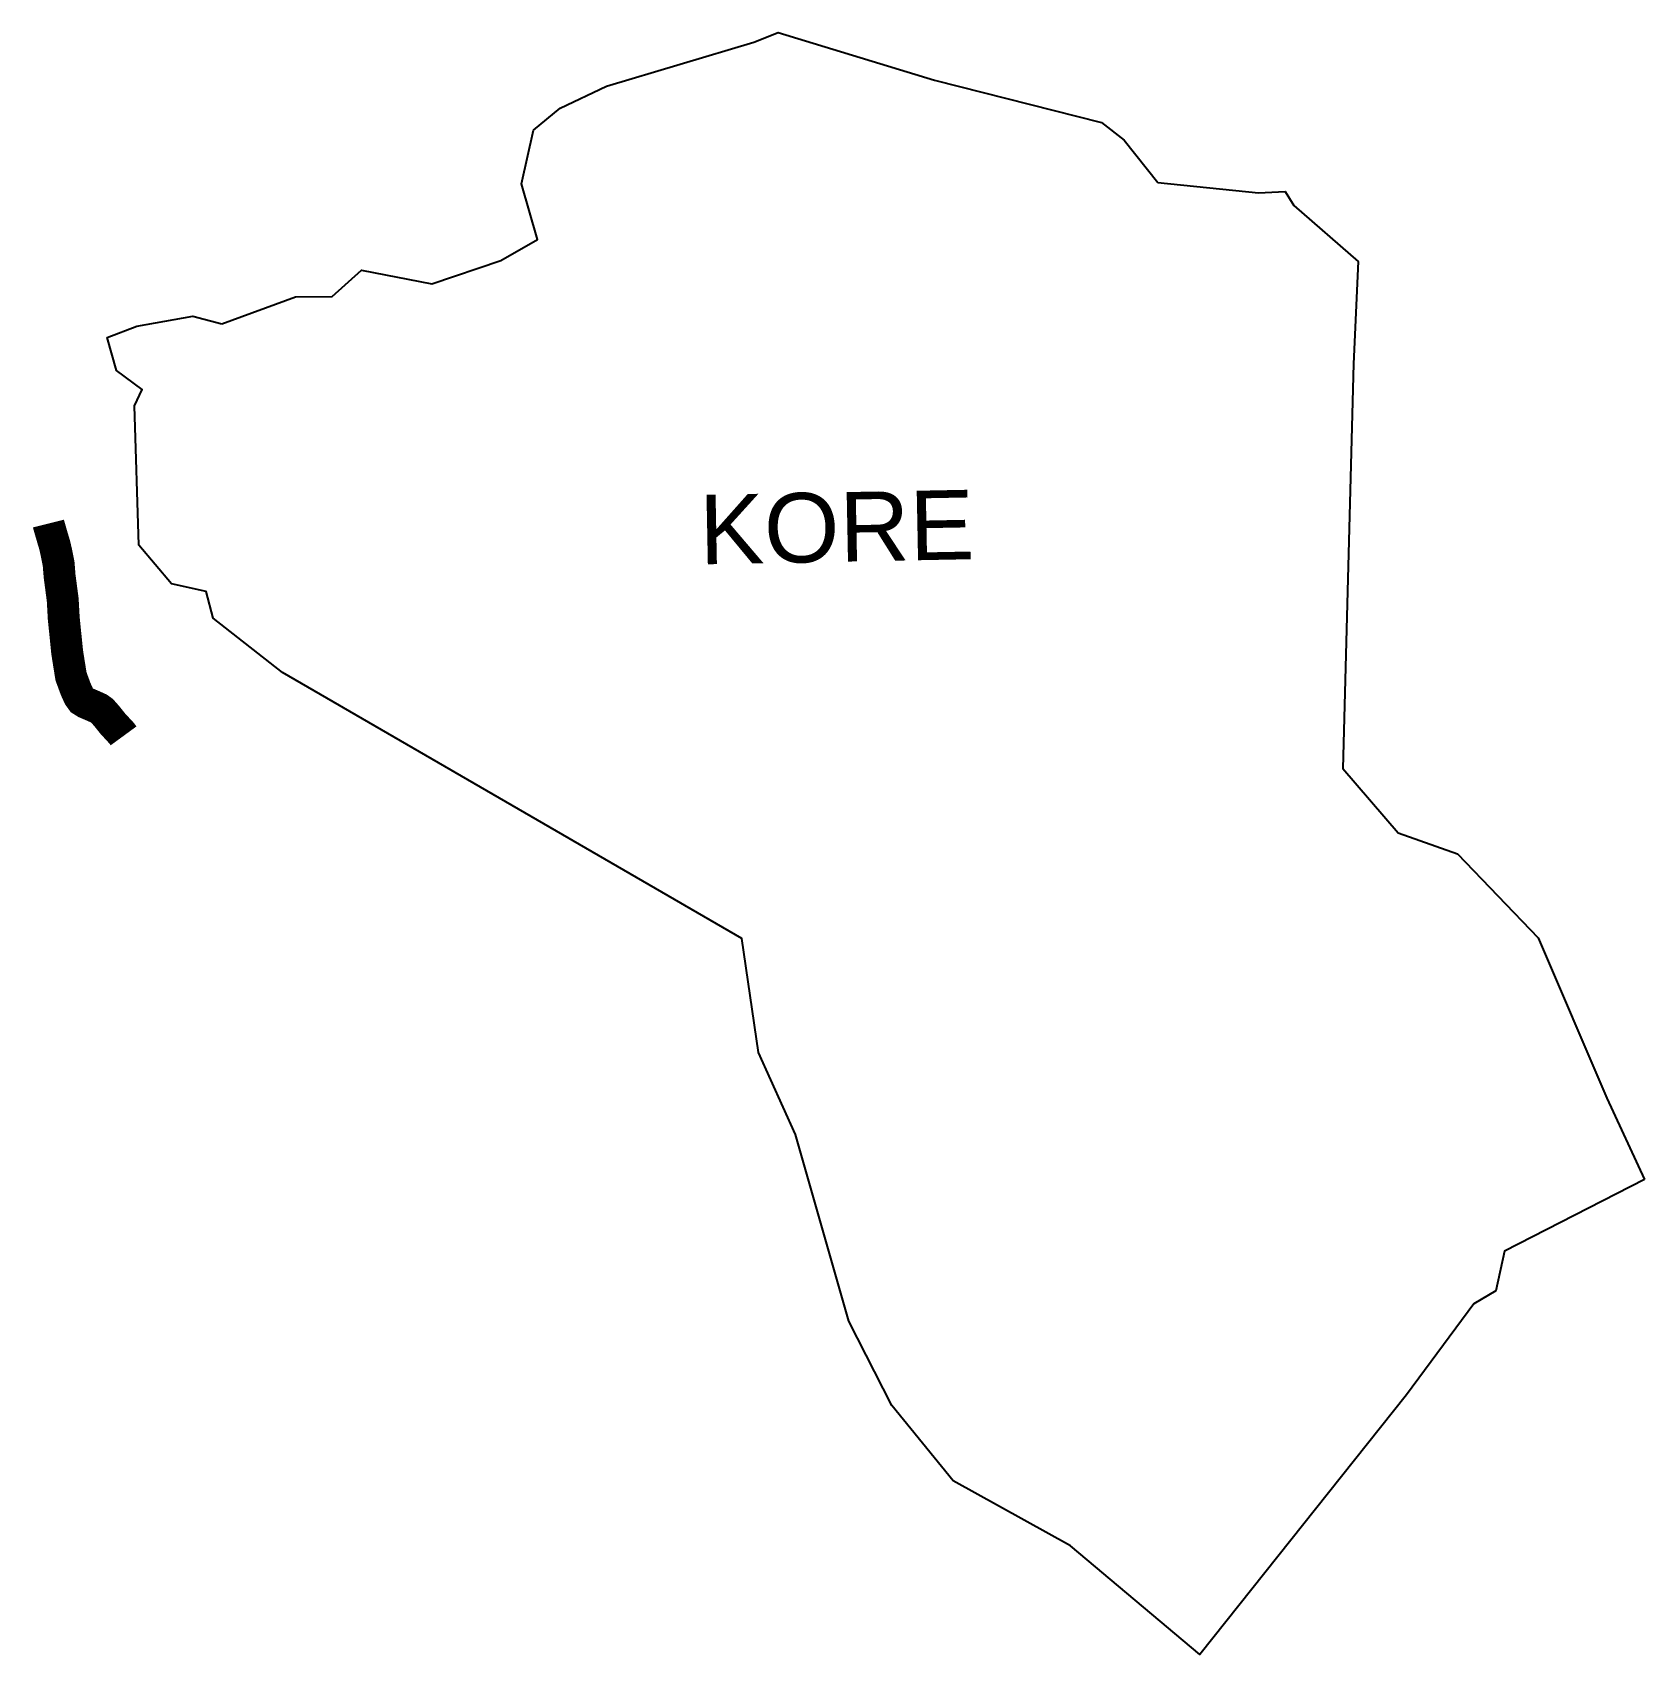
# Model space of a CAD drawing. Header units: metres. Extents: x 261694 to 264218, y 2159443 to 2161982.
import ezdxf

# ---------------------------------------------------------------- set-up
doc = ezdxf.new("R2010")
doc.units = ezdxf.units.M
doc.header["$MEASUREMENT"] = 0
for name, color, linetype in [('ARTIFICIALLY PROTECTED', 1, 'Continuous'), ('village', 3, 'Continuous'), ('VILLAGE NAME', 250, 'Continuous')]:
    doc.layers.add(name, color=color, linetype=linetype)
doc.styles.get("Standard").update_dxf_attribs({"font": 'arial.ttf'})

msp = doc.modelspace()

# ---------------------------------------------------------------- linework, layer by layer
at = {"layer": 'ARTIFICIALLY PROTECTED', "const_width": 50, "flags": 128}
msp.add_lwpolyline([(261719, 2161213.4), (261719.2, 2161212.6), (261725.6, 2161190.4), (261728.7, 2161180.2), (261731.1, 2161169.9), (261735, 2161150.5), (261736.5, 2161131.4), (261741.4, 2161094.1), (261743, 2161065.3), (261748.4, 2161011.9), (261754.4, 2160974.2), (261761.7, 2160954.4), (261766.9, 2160943), (261771.4, 2160936.8), (261777.6, 2160932.9), (261785.9, 2160929.4), (261792, 2160926.7), (261797.9, 2160924), (261803.2, 2160920.2), (261810.2, 2160912.3), (261819.9, 2160900.2), (261827, 2160892.5), (261833.7, 2160885.3), (261836.7, 2160881.2)], dxfattribs=at)
at = {"layer": 'village'}
for points in [[(263455.9, 2161747.3), (263613.3, 2161731.1)], [(261990.5, 2161526.2), (262106.1, 2161568.4)]]:
    msp.add_lwpolyline(points, dxfattribs=at)
at = {"layer": 'village', "color": 3}
for points in [[(262106.1, 2161568.4, 0), (262163.4, 2161569, 0), (262209.2, 2161610.2, 0), (262319.3, 2161588.8, 0), (262427.5, 2161625.2, 0), (262484.9, 2161657.8, 0), (262459.5, 2161745.2, 0), (262478.5, 2161828.9, 0), (262520.3, 2161863.5, 0), (262592.6, 2161897.8, 0), (262823.6, 2161966.6, 0), (262861.6, 2161982, 0), (263106.5, 2161907.4, 0), (263367.8, 2161840.9, 0), (263403.3, 2161813.6, 0), (263455.9, 2161747.3, 0)], [(263613.3, 2161731.1, 0), (263655.5, 2161733.2, 0), (263668.7, 2161711, 0), (263769.8, 2161623.8, 0), (263762.4, 2161463.3, 0), (263745.6, 2160830, 0), (263832, 2160729.7, 0), (263925.3, 2160696.7, 0), (264051.3, 2160565.1, 0), (264159, 2160314, 0), (264218, 2160187, 0)], [(264218, 2160187, 0), (263998.5, 2160074.6, 0), (263984.9, 2160012.8, 0), (263950.7, 2159992.2, 0), (263845.3, 2159850.2, 0), (263521.9, 2159443.5, 0), (263319.4, 2159613.4, 0), (263135.5, 2159715.5, 0), (263039.6, 2159833.5, 0), (262972.2, 2159965.1, 0), (262888.5, 2160257.1, 0), (262831, 2160385.6, 0), (262804.4, 2160564.3, 0), (262085.4, 2160980.2, 0), (261977.1, 2161065.5, 0), (261966, 2161107.3, 0), (261911.7, 2161119, 0), (261860.5, 2161179.8, 0), (261853.8, 2161397.8, 0), (261865.8, 2161423.1, 0), (261825.7, 2161452.8, 0), (261811, 2161504.6, 0), (261857.2, 2161522.1, 0), (261945.2, 2161537.9, 0), (261990.5, 2161526.2, 0)]]:
    msp.add_polyline3d(points, dxfattribs=at)

# ---------------------------------------------------------------- texts
at = {"layer": 'VILLAGE NAME', "insert": (262736.9, 2161258.2), "char_height": 108.748, "attachment_point": 1, "rotation": 1.1028}
msp.add_mtext_dynamic_manual_height_columns('{\\fArial|b0|i0|c0|p34;KORE}', width=726.929, gutter_width=543.7, heights=[0], dxfattribs=at)

doc.saveas('drawing.dxf')
